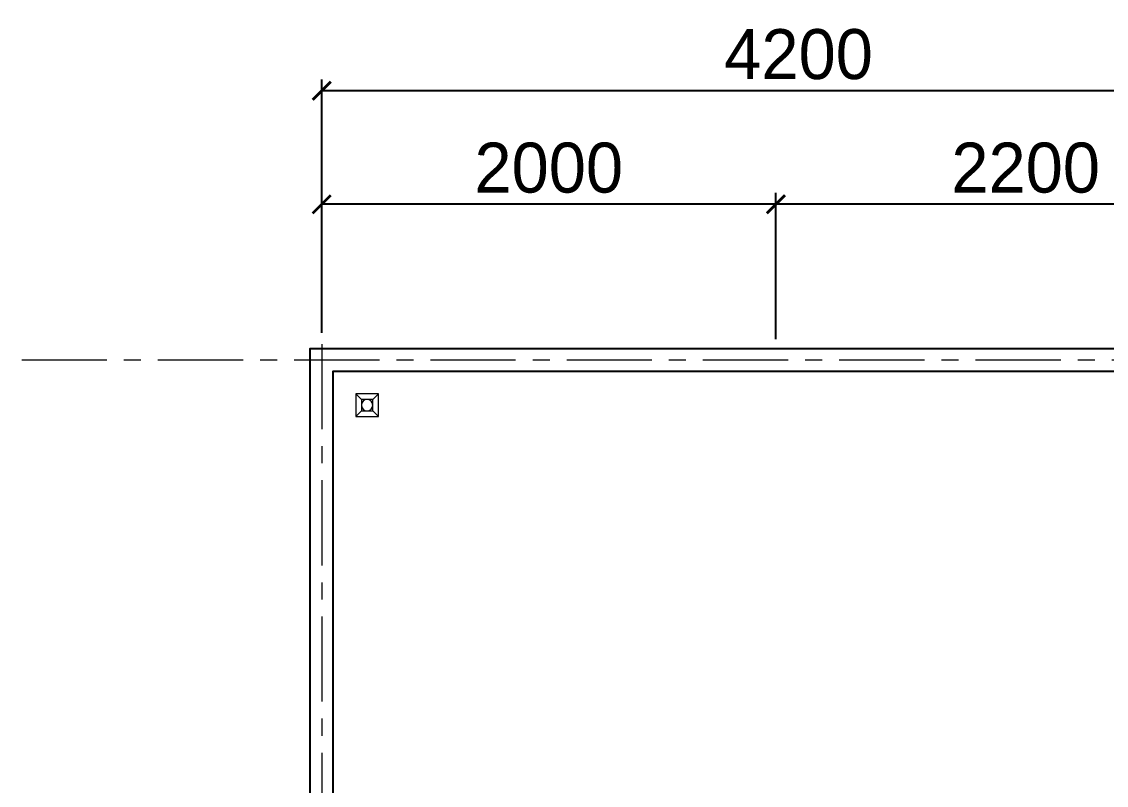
# Model space of a CAD drawing. Header units: inches. Extents: x -315689 to -186947, y -1261464 to -1173043.
# Drawn here: x -259873 to -255097, y -1177462 to -1174098 of the extents above; entities that cross this region are included whole.
import ezdxf

# ---------------------------------------------------------------- set-up
doc = ezdxf.new("R2010")
doc.units = ezdxf.units.IN
doc.header["$LTSCALE"] = 30
doc.header["$MEASUREMENT"] = 0
doc.linetypes.add('CENTER-1', pattern=[10, 6.25, -1.25, 1.25, -1.25])
doc.layers.get('Defpoints').update_dxf_attribs({"color": 140, "lineweight": 0})
doc.layers.add('A-dims', color=7, linetype='Continuous')
doc.layers.add('E- FIXTURES-TOILET', color=251, linetype='Continuous', lineweight=0)
doc.layers.add('Grid-Line', color=1, linetype='CENTER-1', lineweight=5)
doc.styles.add('cordia.shx', font='cordia.shx')
doc.dimstyles.new('ISO 100', dxfattribs={"dimscale": 100, "dimtxt": 2.2, "dimasz": 0.8, "dimexe": 0.5, "dimexo": 0.5, "dimgap": 0.5, "dimtad": 1, "dimdec": 0, "dimzin": 0, "dimdsep": 46, "dimtxsty": 'cordia.shx', "dimblk": 'ARCHTICK', "dimcen": 0.09, "dimclrd": 6, "dimclre": 6, "dimclrt": 256, "dimadec": 0, "dimazin": 0, "dimtfac": 1, "dimtdec": 0, "dimtix": 1, "dimtmove": 2, "dimatfit": 3, "dimfxl": 1, "dimtolj": 1, "dimtzin": 0, "dimarcsym": 0})

# ---------------------------------------------------------------- blocks, each defined once
blk = doc.blocks.new('_ArchTick')
at = {"color": 0, "linetype": 'ByBlock', "const_width": 0.15}
blk.add_lwpolyline([(-0.5, -0.5), (0.5, 0.5)], dxfattribs=at)
blk = doc.blocks.new('*D55')
at = {"layer": 'A-dims', "color": 6, "lineweight": -2, "transparency": 16777216}
for p, q in [((-256551.9, -1175497.6), (-256551.9, -1174852.7)), ((-254351.9, -1175468.8), (-254351.9, -1174852.7)), ((-254351.9, -1174902.7), (-256551.9, -1174902.7))]:
    blk.add_line(p, q, dxfattribs=at)
at = {"layer": 'Defpoints', "color": 0, "transparency": 16777216}
for p in [(-256551.9, -1174902.7), (-256551.9, -1175547.6), (-254351.9, -1175518.8)]:
    blk.add_point(p, dxfattribs=at)
at = {"layer": 'A-dims', "color": 6, "lineweight": -2, "transparency": 16777216, "xscale": 80, "yscale": 80, "zscale": 80, "rotation": 180}
blk.add_blockref('_ArchTick', (-256551.9, -1174902.7), dxfattribs=at)
at = {"layer": 'A-dims', "color": 6, "lineweight": -2, "transparency": 16777216, "xscale": 80, "yscale": 80, "zscale": 80}
blk.add_blockref('_ArchTick', (-254351.9, -1174902.7), dxfattribs=at)
at = {"layer": 'A-dims', "transparency": 16777216, "insert": (-255451.9, -1174742.7), "char_height": 220, "attachment_point": 5, "style": 'cordia.shx'}
blk.add_mtext('\\A1;2200', dxfattribs=at)
blk = doc.blocks.new('*D56')
at = {"layer": 'A-dims', "color": 6, "lineweight": -2, "transparency": 16777216}
for p, q in [((-258551.9, -1175468.8), (-258551.9, -1174852.7)), ((-256551.9, -1175497.6), (-256551.9, -1174852.7)), ((-256551.9, -1174902.7), (-258551.9, -1174902.7))]:
    blk.add_line(p, q, dxfattribs=at)
at = {"layer": 'Defpoints', "color": 0, "transparency": 16777216}
for p in [(-258551.9, -1174902.7), (-258551.9, -1175518.8), (-256551.9, -1175547.6)]:
    blk.add_point(p, dxfattribs=at)
at = {"layer": 'A-dims', "color": 6, "lineweight": -2, "transparency": 16777216, "xscale": 80, "yscale": 80, "zscale": 80, "rotation": 180}
blk.add_blockref('_ArchTick', (-258551.9, -1174902.7), dxfattribs=at)
at = {"layer": 'A-dims', "color": 6, "lineweight": -2, "transparency": 16777216, "xscale": 80, "yscale": 80, "zscale": 80}
blk.add_blockref('_ArchTick', (-256551.9, -1174902.7), dxfattribs=at)
at = {"layer": 'A-dims', "transparency": 16777216, "insert": (-257551.9, -1174742.7), "char_height": 220, "attachment_point": 5, "style": 'cordia.shx'}
blk.add_mtext('\\A1;2000', dxfattribs=at)
blk = doc.blocks.new('*D57')
at = {"layer": 'A-dims', "color": 6, "lineweight": -2, "transparency": 16777216}
for p, q in [((-258551.9, -1175468.8), (-258551.9, -1174352.7)), ((-254351.9, -1175468.8), (-254351.9, -1174352.7)), ((-254351.9, -1174402.7), (-258551.9, -1174402.7))]:
    blk.add_line(p, q, dxfattribs=at)
at = {"layer": 'Defpoints', "color": 0, "transparency": 16777216}
for p in [(-258551.9, -1174402.7), (-258551.9, -1175518.8), (-254351.9, -1175518.8)]:
    blk.add_point(p, dxfattribs=at)
at = {"layer": 'A-dims', "color": 6, "lineweight": -2, "transparency": 16777216, "xscale": 80, "yscale": 80, "zscale": 80, "rotation": 180}
blk.add_blockref('_ArchTick', (-258551.9, -1174402.7), dxfattribs=at)
at = {"layer": 'A-dims', "color": 6, "lineweight": -2, "transparency": 16777216, "xscale": 80, "yscale": 80, "zscale": 80}
blk.add_blockref('_ArchTick', (-254351.9, -1174402.7), dxfattribs=at)
at = {"layer": 'A-dims', "transparency": 16777216, "insert": (-256451.9, -1174242.7), "char_height": 220, "attachment_point": 5, "style": 'cordia.shx'}
blk.add_mtext('\\A1;4200', dxfattribs=at)
blk = doc.blocks.new('AR-Drain-Tiolet-Area_Flat-A')
at = {"color": 0, "ltscale": 800}
for p, q in [((-120, -20), (-95, -45)), ((-45, -45), (-20, -20)), ((-95, -95), (-120, -120)), ((-45, -95), (-20, -120))]:
    blk.add_line(p, q, dxfattribs=at)
for points in [[(-20, -20), (-20, -120), (-120, -120), (-120, -20)], [(-45, -45), (-45, -95), (-95, -95), (-95, -45)]]:
    blk.add_lwpolyline(points, close=True, dxfattribs=at)
blk.add_circle((-70, -70), 25, dxfattribs=at)
blk = doc.blocks.new('GL')
for points in [[(-258601.9, -1177587.9), (-258601.9, -1175537.9), (-250101.9, -1175537.9), (-250101.9, -1177587.9)], [(-258501.9, -1177587.9), (-258501.9, -1175637.9), (-250201.9, -1175637.9), (-250201.9, -1177587.9)]]:
    blk.add_lwpolyline(points)
at = {"layer": 'E- FIXTURES-TOILET', "xscale": -1}
blk.add_blockref('AR-Drain-Tiolet-Area_Flat-A', (-258421.9, -1175717.9), dxfattribs=at)

msp = doc.modelspace()

# ---------------------------------------------------------------- linework, layer by layer
at = {"layer": 'Grid-Line', "ltscale": 2}
for p, q in [((-258551.9, -1175518.8), (-258551.9, -1197687.9)), ((-259872.8, -1175587.9), (-248575.4, -1175587.9))]:
    msp.add_line(p, q, dxfattribs=at)

# ---------------------------------------------------------------- dimensions: what is measured, and where the dimension line sits
at = {"layer": 'A-dims'}
for base, p1, p2, picture, middle in [((-258551.9, -1174402.7), (-254351.9, -1175518.8), (-258551.9, -1175518.8), '*D57', (-256451.9, -1174242.7)), ((-258551.9, -1174902.7), (-256551.9, -1175547.6), (-258551.9, -1175518.8), '*D56', (-257551.9, -1174742.7)), ((-256551.9, -1174902.7), (-254351.9, -1175518.8), (-256551.9, -1175547.6), '*D55', (-255451.9, -1174742.7))]:
    dim = msp.add_linear_dim(base=base, p1=p1, p2=p2, angle=180, dimstyle='ISO 100', dxfattribs=at)
    dim.commit()
    dim.dimension.update_dxf_attribs({"geometry": picture, "text_midpoint": middle})

# ---------------------------------------------------------------- next in the draw order: block references
msp.add_blockref('GL', (0, 0))

doc.saveas('drawing.dxf')
